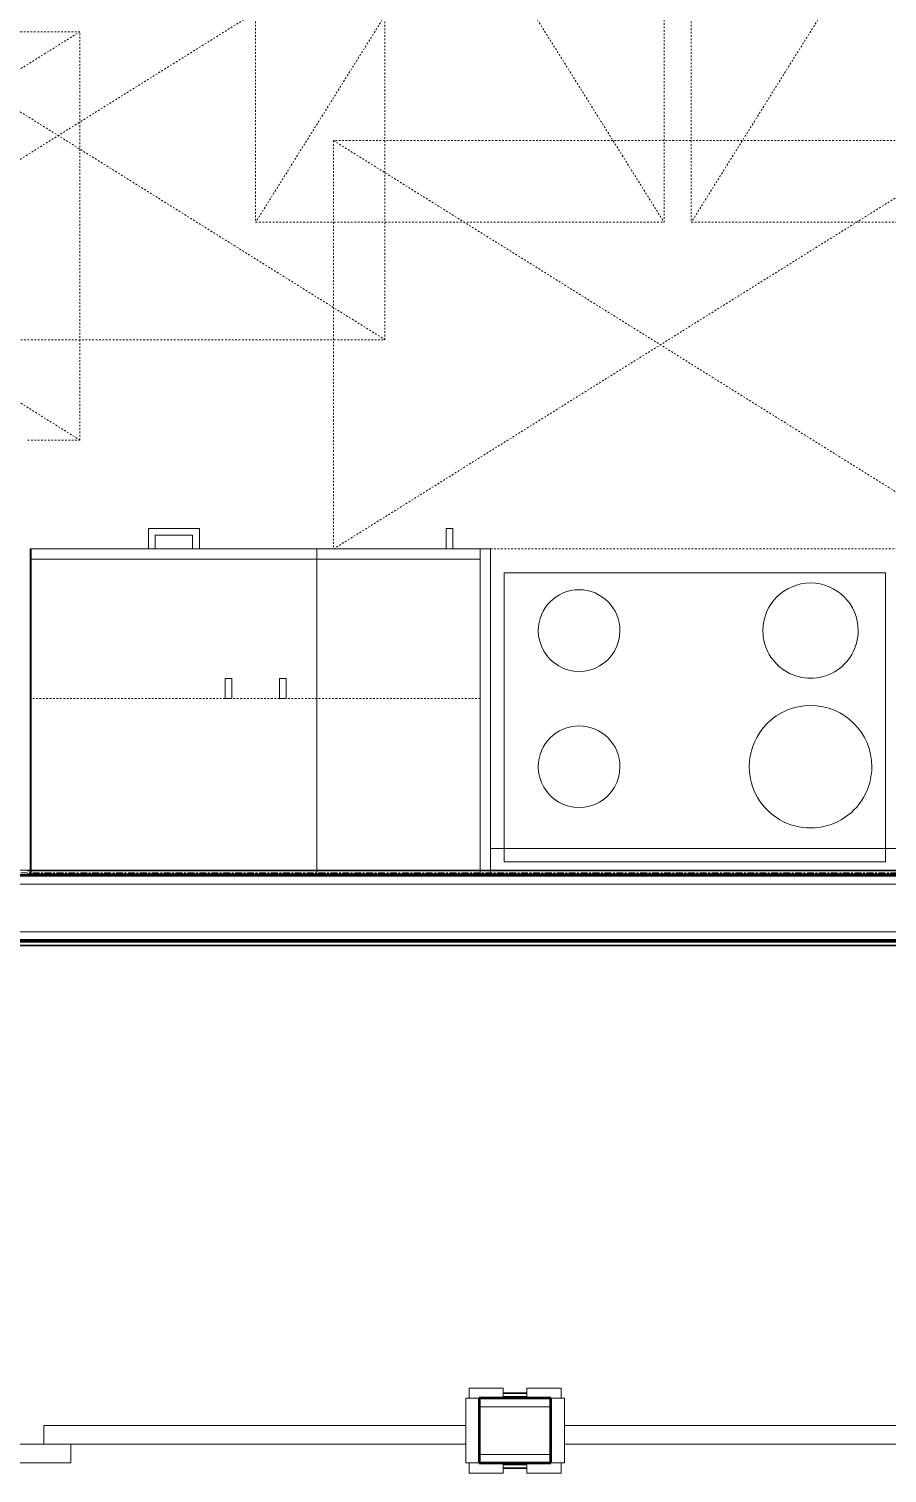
# Model space of a CAD drawing. Header units: inches. Extents: x -4235 to -464, y 9706 to 12425.
# Drawn here: x -2240.6 to -2177.6, y 11803.1 to 11909.2 of the extents above; entities that cross this region are included whole.
import ezdxf

# ---------------------------------------------------------------- set-up
doc = ezdxf.new("R2010")
doc.units = ezdxf.units.IN
doc.header["$MEASUREMENT"] = 0
doc.linetypes.add('Dash', pattern=[0.25, 0.125, -0.125])
doc.linetypes.add('Grid Line 1_2_', pattern=[0.875, 0.5, -0.125, 0.125, -0.125])
for name, color, linetype, lineweight in [('0-1', 7, 'Continuous', 5), ('0-2', 10, 'Continuous', 9), ('A-DOOR-1', 7, 'Continuous', 9), ('A-DOOR-2', 90, 'Continuous', 20), ('A-DOOR-FRAM-1', 90, 'Continuous', 20), ('A-GENM-HDLN-1', 7, 'Dash', 9), ('A-GENM-HDLN-2', 254, 'Dash', 9), ('A-GENM-HDLN-3', 10, 'Dash', 9), ('A-WALL-1', 250, 'Continuous', 50), ('A-WALL-2', 50, 'Continuous', 13), ('A-WALL-3', 10, 'Continuous', 9), ('A-WALL-4', 254, 'Continuous', 9), ('A-WALL-5', 7, 'Continuous', 9), ('A-WALL-6', 113, 'Continuous', 9), ('Q-CASE-1', 254, 'Continuous', 9), ('Q-CASE-2', 7, 'Continuous', 9), ('Q-CASE-3', 10, 'Continuous', 9), ('Q-CASE-4', 7, 'Dash', 9), ('Q-SPCQ-1', 7, 'Continuous', 9), ('S-GRID-1', 1, 'Grid Line 1_2_', 9)]:
    doc.layers.add(name, color=color, linetype=linetype, lineweight=lineweight)

# ---------------------------------------------------------------- blocks, each defined once
blk = doc.blocks.new('Basic Wall _ INT - W4BØF - _5_8 GYP - 2X4 WOOD_BATT_ - 5_8 GYP_ - ___-2690300-BACKGROUND - 1ST FLOOR')
at = {"layer": 'A-WALL-3'}
for p, q in [((-2240.7, 11847.33), (-2240.51, 11847.33)), ((-2240.51, 11847.33), (-2206.69, 11847.33)), ((-2206.69, 11847.33), (-2176.69, 11847.33)), ((-2240.51, 11846.98), (-2240.7, 11846.98)), ((-2206.69, 11847.1), (-2240.51, 11847.1)), ((-2206.69, 11846.98), (-2240.51, 11846.98)), ((-2176.69, 11846.98), (-2206.69, 11846.98))]:
    blk.add_line(p, q, dxfattribs=at)
at = {"layer": 'A-WALL-4'}
for p, q in [((-2240.51, 11847.39), (-2206.69, 11847.39)), ((-2240.51, 11847.1), (-2240.7, 11847.1)), ((-2176.69, 11847.1), (-2206.69, 11847.1))]:
    blk.add_line(p, q, dxfattribs=at)
at = {"layer": 'A-WALL-5'}
for p, q in [((-2276.1, 11847.39), (-2240.51, 11847.39)), ((-2206.69, 11847.39), (-2176.69, 11847.39))]:
    blk.add_line(p, q, dxfattribs=at)
blk = doc.blocks.new('Basic Wall _ INT - W4BØF - _5_8 GYP - 2X4 WOOD_BATT_ - 5_8 GYP_ - ___-2690299-BACKGROUND - 1ST FLOOR')
at = {"layer": 'A-WALL-4'}
for p, q in [((-2138.37, 11842.23), (-2270.95, 11842.23)), ((-2270.54, 11841.88), (-2138.79, 11841.88))]:
    blk.add_line(p, q, dxfattribs=at)
at = {"layer": 'A-WALL-5'}
for p, q in [((-2270.95, 11842.1), (-2138.37, 11842.1)), ((-2270.54, 11841.82), (-2138.79, 11841.82))]:
    blk.add_line(p, q, dxfattribs=at)
blk = doc.blocks.new('Basic Wall _ INT - W4BØF - _5_8 GYP - 2X4 WOOD_BATT_ - 5_8 GYP_ - ___-2690306-BACKGROUND - 1ST FLOOR')
at = {"layer": 'A-WALL-3'}
for p, q in [((-2205.77, 11808.58), (-2207.52, 11808.58)), ((-2202.27, 11808.58), (-2204.02, 11808.58))]:
    blk.add_line(p, q, dxfattribs=at)
at = {"layer": 'A-WALL-4'}
for p, q in [((-2205.77, 11808.93), (-2204.02, 11808.93)), ((-2204.02, 11808.58), (-2205.77, 11808.58))]:
    blk.add_line(p, q, dxfattribs=at)
at = {"layer": 'A-WALL-5'}
for p, q in [((-2205.77, 11808.99), (-2204.02, 11808.99)), ((-2204.02, 11808.7), (-2205.77, 11808.7))]:
    blk.add_line(p, q, dxfattribs=at)
blk = doc.blocks.new('Basic Wall _ INT - W4BØF - _5_8 GYP - 2X4 WOOD_BATT_ - 5_8 GYP_ - ___-2690305-BACKGROUND - 1ST FLOOR')
at = {"layer": 'A-WALL-3'}
for p, q in [((-2205.77, 11803.83), (-2207.52, 11803.83)), ((-2202.27, 11803.83), (-2204.02, 11803.83))]:
    blk.add_line(p, q, dxfattribs=at)
at = {"layer": 'A-WALL-4'}
for p, q in [((-2204.02, 11803.83), (-2205.77, 11803.83)), ((-2205.77, 11803.48), (-2204.02, 11803.48))]:
    blk.add_line(p, q, dxfattribs=at)
at = {"layer": 'A-WALL-5'}
for p, q in [((-2205.77, 11803.7), (-2204.02, 11803.7)), ((-2205.77, 11803.42), (-2204.02, 11803.42))]:
    blk.add_line(p, q, dxfattribs=at)
blk = doc.blocks.new('SLIDING - FLUSH - 5-0 x 6-8-3203585-BACKGROUND - 1ST FLOOR')
at = {"layer": 'A-DOOR-1'}
for p, q in [((-30.25, 3), (-32.75, 3)), ((-32.75, 3), (-32.75, 2.25)), ((-32.75, 2.25), (-30.25, 2.25)), ((-30.25, 2.25), (-30.25, 3)), ((30.25, 3), (30.25, 2.25)), ((32.75, 3), (30.25, 3)), ((30.25, 2.25), (32.75, 2.25)), ((32.75, 2.25), (32.75, 3)), ((-30.25, -2.5), (-32.75, -2.5)), ((-32.75, -2.5), (-32.75, -3.25)), ((-30.25, -3.25), (-30.25, -2.5)), ((32.75, -2.5), (30.25, -2.5)), ((30.25, -2.5), (30.25, -3.25)), ((32.75, -3.25), (32.75, -2.5)), ((-32.75, -3.25), (-30.25, -3.25)), ((30.25, -3.25), (32.75, -3.25))]:
    blk.add_line(p, q, dxfattribs=at)
at = {"layer": 'A-DOOR-2'}
for p, q in [((1, 2.25), (-30, 2.25)), ((-30, 2.25), (-30, 0.87)), ((1, 0.87), (1, 2.25)), ((-30, 0.87), (1, 0.87)), ((30, 0.87), (-1, 0.87)), ((-1, 0.87), (-1, -0.5)), ((30, -0.5), (30, 0.87)), ((-1, -0.5), (30, -0.5))]:
    blk.add_line(p, q, dxfattribs=at)
at = {"layer": 'A-DOOR-FRAM-1'}
for p, q in [((-30, 2.25), (-31, 2.25)), ((-31, 2.25), (-31, -2.5)), ((-30, -2.5), (-30, 2.25)), ((31, 2.25), (30, 2.25)), ((30, 2.25), (30, -2.5)), ((31, -2.5), (31, 2.25)), ((-31, -2.5), (-30, -2.5)), ((30, -2.5), (31, -2.5))]:
    blk.add_line(p, q, dxfattribs=at)
blk = doc.blocks.new('SLIDING - FLUSH - 5-0 x 6-8-3203586-BACKGROUND - 1ST FLOOR')
at = {"layer": 'A-DOOR-1'}
for p, q in [((-32.75, 3.25), (-30.25, 3.25)), ((-32.75, 2.5), (-32.75, 3.25)), ((-30.25, 3.25), (-30.25, 2.5)), ((30.25, 3.25), (32.75, 3.25)), ((30.25, 2.5), (30.25, 3.25)), ((32.75, 3.25), (32.75, 2.5)), ((-30.25, 2.5), (-32.75, 2.5)), ((32.75, 2.5), (30.25, 2.5)), ((-32.75, -2.25), (-30.25, -2.25)), ((-32.75, -3), (-32.75, -2.25)), ((-30.25, -3), (-32.75, -3)), ((-30.25, -2.25), (-30.25, -3)), ((30.25, -2.25), (32.75, -2.25)), ((30.25, -3), (30.25, -2.25)), ((32.75, -3), (30.25, -3)), ((32.75, -2.25), (32.75, -3))]:
    blk.add_line(p, q, dxfattribs=at)
at = {"layer": 'A-DOOR-2'}
for p, q in [((-1, -0.88), (-1, 0.5)), ((-1, 0.5), (30, 0.5)), ((30, 0.5), (30, -0.88)), ((-30, -2.25), (-30, -0.88)), ((-30, -0.88), (1, -0.88)), ((30, -0.88), (-1, -0.88)), ((1, -0.88), (1, -2.25)), ((1, -2.25), (-30, -2.25))]:
    blk.add_line(p, q, dxfattribs=at)
at = {"layer": 'A-DOOR-FRAM-1'}
for p, q in [((-31, -2.25), (-31, 2.5)), ((-31, 2.5), (-30, 2.5)), ((-30, 2.5), (-30, -2.25)), ((30, 2.5), (31, 2.5)), ((30, -2.25), (30, 2.5)), ((31, 2.5), (31, -2.25)), ((-30, -2.25), (-31, -2.25)), ((31, -2.25), (30, -2.25))]:
    blk.add_line(p, q, dxfattribs=at)
blk = doc.blocks.new('RangeADA - 24_ x 30_ ADA-2821754-BACKGROUND - 1ST FLOOR')
at = {"layer": 'Q-SPCQ-1'}
blk.add_line((0, 22), (30, 22), dxfattribs=at)
for centre, radius, start, end in [((6.5, 16), 4.5, 360, 180), ((23.5, 16), 3, 360, 180), ((6.5, 16), 4.5, 180, 360), ((23.5, 16), 3, 180, 0), ((6.5, 6), 3.5, 360, 180), ((23.5, 6), 3, 360, 180), ((6.5, 6), 3.5, 180, 0), ((23.5, 6), 3, 180, 360)]:
    blk.add_arc(centre, radius, start, end, dxfattribs=at)
blk = doc.blocks.new('Base Cabinet Single Door and Shelf - Base Cabinet Single Door and Shelf 12_ ADA-2557421-BACKGROUND - 1ST FLOOR')
at = {"layer": 'Q-CASE-1'}
for p, q in [((-11.26, 24), (0.74, 24)), ((-11.26, 23.25), (-11.26, 24)), ((-1.27, 24), (-1.76, 24)), ((0.74, 24), (0.74, 23.25)), ((0.74, 23.25), (-11.26, 23.25)), ((-11.26, 23.25), (-11.26, 0.38)), ((0.74, 0.38), (0.74, 23.25))]:
    blk.add_line(p, q, dxfattribs=at)
at = {"layer": 'Q-CASE-2'}
for p, q in [((-1.27, 25.5), (-1.76, 25.5)), ((-1.76, 25.5), (-1.76, 24)), ((-1.27, 24), (-1.27, 25.5))]:
    blk.add_line(p, q, dxfattribs=at)
at = {"layer": 'Q-CASE-3'}
for p, q in [((-1.27, 24), (-1.76, 24)), ((-11.26, 0.38), (-11.26, 0)), ((0.74, 0), (0.74, 0.38)), ((-11.26, 0), (0.74, 0))]:
    blk.add_line(p, q, dxfattribs=at)
blk = doc.blocks.new('Base Cabinet 3 Drawer 230 - Base Cabinet 3 Drawer 230 21_ ADA-2578322-BACKGROUND - 1ST FLOOR')
at = {"layer": 'Q-CASE-1'}
for p, q in [((-9.76, 24), (11.24, 24)), ((-9.76, 23.25), (-9.76, 24)), ((-0.64, 24), (-1.14, 24)), ((2.11, 24), (2.61, 24)), ((11.24, 24), (11.24, 23.25)), ((11.24, 23.25), (-9.76, 23.25)), ((-9.76, 23.25), (-9.76, 0.38)), ((11.24, 0.38), (11.24, 23.25))]:
    blk.add_line(p, q, dxfattribs=at)
at = {"layer": 'Q-CASE-2'}
for p, q in [((2.61, 25.5), (-1.14, 25.5)), ((-1.14, 25.5), (-1.14, 24)), ((2.61, 24), (2.61, 25.5)), ((-0.64, 24), (-0.64, 25)), ((-0.64, 25), (2.11, 25)), ((2.11, 25), (2.11, 24))]:
    blk.add_line(p, q, dxfattribs=at)
at = {"layer": 'Q-CASE-3'}
for p, q in [((-0.64, 24), (-1.14, 24)), ((-0.64, 24), (-1.14, 24)), ((2.11, 24), (2.61, 24)), ((2.11, 24), (2.61, 24)), ((-9.76, 0.38), (-9.76, 0)), ((11.24, 0), (11.24, 0.38)), ((-9.76, 0), (11.24, 0))]:
    blk.add_line(p, q, dxfattribs=at)
blk = doc.blocks.new('300 Series Wall Hung Cabinet_302 - 33_ X 36_-2578343-BACKGROUND - 1ST FLOOR')
at = {"layer": 'Q-CASE-2'}
for p, q in [((-2.25, -15.38), (-1.76, -15.38)), ((-2.25, -15.38), (-2.25, -16.87)), ((-1.76, -16.87), (-1.76, -15.38)), ((1.75, -15.38), (2.24, -15.38)), ((1.75, -15.38), (1.75, -16.87)), ((2.24, -16.87), (2.24, -15.38)), ((-2.25, -16.87), (-1.76, -16.87)), ((1.75, -16.87), (2.24, -16.87))]:
    blk.add_line(p, q, dxfattribs=at)
at = {"layer": 'Q-CASE-4'}
for p, q in [((16.5, -2.38), (-16.5, -2.38)), ((-16.5, -2.38), (-16.5, -15.38)), ((16.5, -15.38), (16.5, -2.38)), ((-16.5, -15.38), (16.5, -15.38))]:
    blk.add_line(p, q, dxfattribs=at)
blk = doc.blocks.new('ADA Clearances - 30_x48_-V99-BACKGROUND - 1ST FLOOR')
at = {"layer": 'A-GENM-HDLN-1'}
for p, q in [((0, 0), (-15, 24)), ((15, 24), (-15, 24)), ((-15, 24), (-15, 0.5)), ((0, 0), (15, 24)), ((15, 0.5), (15, 24))]:
    blk.add_line(p, q, dxfattribs=at)
at = {"layer": 'A-GENM-HDLN-3'}
blk.add_line((-15, -24), (15, -24), dxfattribs=at)
blk = doc.blocks.new('ADA Clearances - 30_x48_-V100-BACKGROUND - 1ST FLOOR')
at = {"layer": 'A-GENM-HDLN-1'}
for p, q in [((15, -24), (-15, 24)), ((-15, -24), (15, 24)), ((15, 24), (-15, 24)), ((-15, 24), (-15, -24)), ((15, -12.46), (15, 17.54)), ((-15, -24), (15, -24))]:
    blk.add_line(p, q, dxfattribs=at)
at = {"layer": 'A-GENM-HDLN-2'}
for p, q in [((15, 17.54), (15, 24)), ((15, -15.24), (15, -12.46)), ((15, -24), (15, -15.72))]:
    blk.add_line(p, q, dxfattribs=at)
at = {"layer": 'A-GENM-HDLN-3'}
blk.add_line((15, -15.72), (15, -15.24), dxfattribs=at)
blk = doc.blocks.new('ADA Clearances - 30_x48_-V101-BACKGROUND - 1ST FLOOR')
at = {"layer": 'A-GENM-HDLN-1'}
for p, q in [((15, -24), (-15, 24)), ((-15, -24), (15, 24)), ((15, 24), (-15, 24)), ((-15, 24), (-15, -24)), ((15, 20.16), (15, 24)), ((15, -24), (15, -15.59)), ((-15, -24), (15, -24))]:
    blk.add_line(p, q, dxfattribs=at)
blk = doc.blocks.new('ADA Clearances - 30_x48_-V102-BACKGROUND - 1ST FLOOR')
at = {"layer": 'A-GENM-HDLN-1'}
for p, q in [((15, -24), (-15, 24)), ((-15, -24), (15, 24)), ((15, 24), (-15, 24)), ((-15, 24), (-15, 11.66)), ((15, -24), (15, 24)), ((-15, -10.16), (-15, -24)), ((-15, -24), (15, -24))]:
    blk.add_line(p, q, dxfattribs=at)
blk = doc.blocks.new('CTR - 1st Phase - Unit Layouts_rvt-1-BACKGROUND - 1ST FLOOR')
at = {"layer": 'A-WALL-1'}
for p, q in [((-2135.52, 11846.98), (-2276.51, 11846.98)), ((-2270.95, 11842.23), (-2138.37, 11842.23)), ((-2202.27, 11808.58), (-2207.52, 11808.58)), ((-2207.52, 11808.58), (-2207.52, 11803.83)), ((-2202.27, 11803.83), (-2202.27, 11808.58)), ((-2207.52, 11803.83), (-2202.27, 11803.83))]:
    blk.add_line(p, q, dxfattribs=at)
at = {"layer": 'A-WALL-2'}
for p, q in [((-2277.14, 11846.35), (-2105.4, 11846.35)), ((-2271.58, 11842.85), (-2137.75, 11842.85)), ((-2207.52, 11807.95), (-2202.27, 11807.95)), ((-2207.52, 11804.45), (-2202.27, 11804.45))]:
    blk.add_line(p, q, dxfattribs=at)
at = {"layer": 'A-WALL-3'}
for p, q in [((-2240.51, 11846.98), (-2240.7, 11846.98)), ((-2206.69, 11846.98), (-2240.51, 11846.98)), ((-2176.69, 11846.98), (-2206.69, 11846.98)), ((-2270.54, 11842.23), (-2138.79, 11842.23)), ((-2205.77, 11808.58), (-2207.52, 11808.58)), ((-2207.52, 11804.04), (-2207.52, 11808.58)), ((-2204.02, 11808.58), (-2205.77, 11808.58)), ((-2202.27, 11808.58), (-2204.02, 11808.58)), ((-2202.27, 11808.58), (-2202.27, 11804.04)), ((-2207.52, 11803.83), (-2205.77, 11803.83)), ((-2205.77, 11803.83), (-2204.02, 11803.83)), ((-2204.02, 11803.83), (-2202.27, 11803.83))]:
    blk.add_line(p, q, dxfattribs=at)
at = {"layer": 'A-WALL-6'}
for p, q in [((-2240.51, 11870.98), (-2240.51, 11847.35)), ((-2206.69, 11870.98), (-2240.51, 11870.98)), ((-2240.51, 11847.35), (-2240.51, 11870.98)), ((-2240.51, 11870.98), (-2206.69, 11870.98)), ((-2206.69, 11847.35), (-2206.69, 11870.98)), ((-2206.69, 11847.35), (-2206.69, 11870.98)), ((-2205.69, 11869.23), (-2177.69, 11869.23)), ((-2205.69, 11869.23), (-2205.69, 11847.98)), ((-2177.69, 11869.23), (-2205.69, 11869.23)), ((-2205.69, 11869.23), (-2205.69, 11847.98)), ((-2177.69, 11847.98), (-2177.69, 11869.23)), ((-2177.69, 11847.98), (-2177.69, 11869.23)), ((-2240.51, 11847.35), (-2240.51, 11846.98)), ((-2240.51, 11846.98), (-2240.51, 11847.35)), ((-2206.69, 11846.98), (-2206.69, 11847.35)), ((-2206.69, 11846.98), (-2206.69, 11847.35)), ((-2205.69, 11847.98), (-2177.69, 11847.98)), ((-2177.69, 11847.98), (-2205.69, 11847.98)), ((-2206.69, 11846.98), (-2240.51, 11846.98)), ((-2240.51, 11846.98), (-2206.69, 11846.98))]:
    blk.add_line(p, q, dxfattribs=at)
at = {"layer": '0-2'}
for name, p, rotation in [('ADA Clearances - 30_x48_-V99-BACKGROUND - 1ST FLOOR', (-2208.95, 11918.98), 180), ('ADA Clearances - 30_x48_-V99-BACKGROUND - 1ST FLOOR', (-2176.95, 11918.98), 180), ('ADA Clearances - 30_x48_-V102-BACKGROUND - 1ST FLOOR', (-2238.45, 11901.35), 269.9999999999919), ('ADA Clearances - 30_x48_-V101-BACKGROUND - 1ST FLOOR', (-2260.86, 11893.98), 269.9999999999919), ('ADA Clearances - 30_x48_-V100-BACKGROUND - 1ST FLOOR', (-2194.22, 11885.98), 269.9999999999919), ('RangeADA - 24_ x 30_ ADA-2821754-BACKGROUND - 1ST FLOOR', (-2176.69, 11870.98), 180), ('300 Series Wall Hung Cabinet_302 - 33_ X 36_-2578343-BACKGROUND - 1ST FLOOR', (-2223.95, 11844.6), 180), ('SLIDING - FLUSH - 5-0 x 6-8-3203585-BACKGROUND - 1ST FLOOR', (-2171.27, 11806.08), 180)]:
    blk.add_blockref(name, p, dxfattribs=dict(at, rotation=rotation))
for name, p in [('Base Cabinet 3 Drawer 230 - Base Cabinet 3 Drawer 230 21_ ADA-2578322-BACKGROUND - 1ST FLOOR', (-2230.69, 11846.98)), ('Base Cabinet Single Door and Shelf - Base Cabinet Single Door and Shelf 12_ ADA-2557421-BACKGROUND - 1ST FLOOR', (-2208.19, 11846.98)), ('Basic Wall _ INT - W4BØF - _5_8 GYP - 2X4 WOOD_BATT_ - 5_8 GYP_ - ___-2690300-BACKGROUND - 1ST FLOOR', (0, 0)), ('Basic Wall _ INT - W4BØF - _5_8 GYP - 2X4 WOOD_BATT_ - 5_8 GYP_ - ___-2690299-BACKGROUND - 1ST FLOOR', (0, 0)), ('Basic Wall _ INT - W4BØF - _5_8 GYP - 2X4 WOOD_BATT_ - 5_8 GYP_ - ___-2690306-BACKGROUND - 1ST FLOOR', (0, 0)), ('SLIDING - FLUSH - 5-0 x 6-8-3203586-BACKGROUND - 1ST FLOOR', (-2238.52, 11806.08)), ('Basic Wall _ INT - W4BØF - _5_8 GYP - 2X4 WOOD_BATT_ - 5_8 GYP_ - ___-2690305-BACKGROUND - 1ST FLOOR', (0, 0))]:
    blk.add_blockref(name, p, dxfattribs=at)

msp = doc.modelspace()

# ---------------------------------------------------------------- linework, layer by layer
at = {"layer": 'S-GRID-1'}
msp.add_line((-464.45, 11847.19), (-4185.7, 11847.19), dxfattribs=at)

# ---------------------------------------------------------------- block references
at = {"layer": '0-1'}
msp.add_blockref('CTR - 1st Phase - Unit Layouts_rvt-1-BACKGROUND - 1ST FLOOR', (0, 0), dxfattribs=at)

doc.saveas('drawing.dxf')
